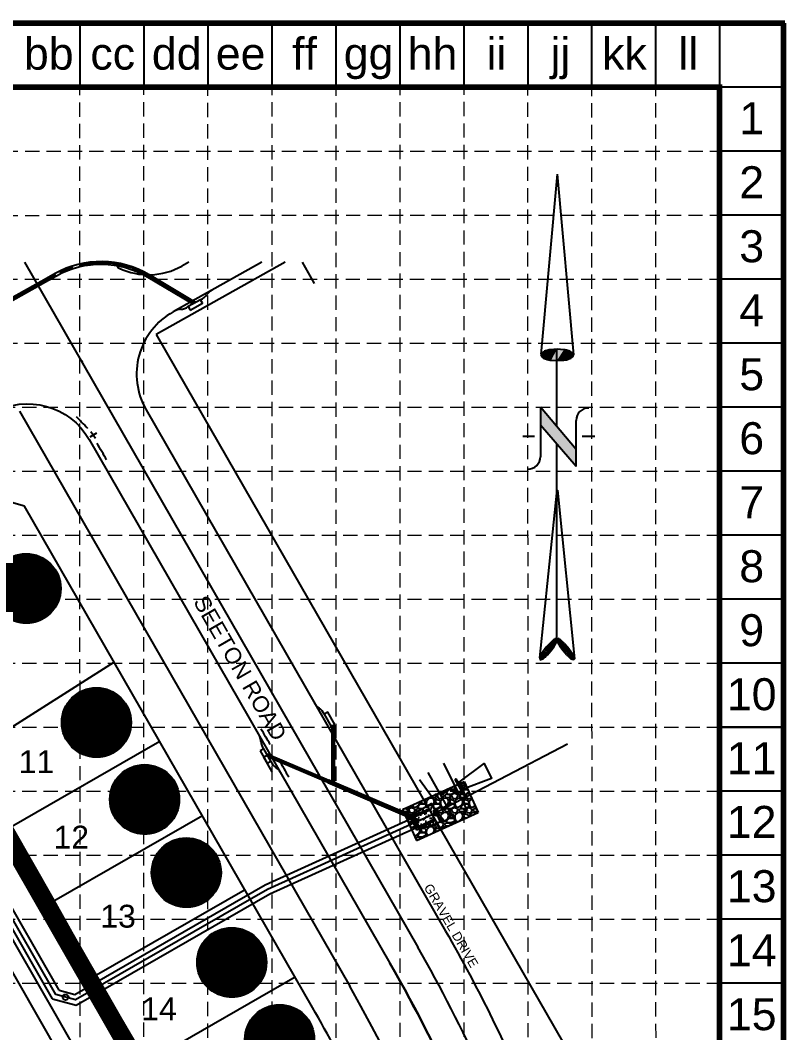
# Model space of a CAD drawing. Extents: x 2138193 to 2139991, y 332071 to 334944.
# Drawn here: x 2139453 to 2139991, y 334235 to 334944 of the extents above; entities that cross this region are included whole.
import ezdxf
from ezdxf.enums import TextEntityAlignment as Align

# ---------------------------------------------------------------- set-up
doc = ezdxf.new("R2010")
doc.units = 0
doc.header["$LTSCALE"] = 100
doc.header["$MEASUREMENT"] = 0
for name, pattern in [('CL', [0.7, 0.5, -0.05, 0.1, -0.05]), ('DASHDOT', [1, 0.5, -0.25, 0, -0.25]), ('DASHED', [0.75, 0.5, -0.25]), ('DASHED2', [0.375, 0.25, -0.125]), ('HIDDEN', [0.375, 0.25, -0.125])]:
    doc.linetypes.add(name, pattern=pattern)
doc.layers.add('0_cjb', color=5, linetype='Continuous', plot=False)
for name, color, linetype in [('BASE', 7, 'Continuous'), ('C-FLOW-ARROW-N', 7, 'Continuous'), ('C-ROAD-BACK-F', 7, 'DASHED2'), ('C-ROAD-BACK-N', 1, 'Continuous'), ('C-ROAD-IDEN-E', 6, 'Continuous'), ('C-ROAD-IDEN-N', 1, 'Continuous'), ('C-STRM-INLET-N', 4, 'Continuous'), ('C-STRM-PVC-INLET-N', 7, 'Continuous'), ('EROSION CONTROL BLANKET', 84, 'Continuous'), ('GRID', 254, 'DASHED'), ('LOGO', 7, 'Continuous'), ('NARROW', 7, 'Continuous'), ('STORM', 5, 'Continuous'), ('V-ADJC-E', 7, 'Continuous'), ('V-PNTS-BRKLN', 1, 'Continuous'), ('V-PROP-E', 7, 'Continuous'), ('V-PROP-N', 3, 'Continuous'), ('V-PROP-RWAY-N', 4, 'Continuous'), ('V-PROP-SUBD-IDEN-N', 7, 'Continuous'), ('V-PROP-SUBD-N', 7, 'Continuous')]:
    doc.layers.add(name, color=color, linetype=linetype)
doc.styles.add('L80', font='simplex', dxfattribs={"height": 8})
doc.styles.add('ryland', font='ARIAL.TTF', dxfattribs={"height": 25})
doc.styles.get("Standard").update_dxf_attribs({"font": 'ARIAL.TTF'})
doc.dimstyles.new('40sc-FlowArrow', dxfattribs={"dimscale": 40, "dimtxt": 0.18, "dimasz": 0.13, "dimexe": 0.0625, "dimexo": 0.03, "dimgap": 0.02, "dimtad": 1, "dimdsep": 46, "dimtxsty": 'L80', "dimcen": 0.02, "dimclrd": 256, "dimclre": 256, "dimclrt": 256, "dimaunit": 1, "dimazin": 2, "dimtfac": 1, "dimtofl": 0, "dimtmove": 0, "dimatfit": 3, "dimfxl": 0, "dimtolj": 1, "dimtzin": 0, "dimlwd": -1, "dimlwe": -1, "dimarcsym": 0})
pattern_1 = [(45, (-102633169.5047, -16012918.0205), (-4.24264068712, 4.24264068712), [])]

# ---------------------------------------------------------------- blocks, each defined once
blk = doc.blocks.new('A$C24752AEE')
at = {"layer": 'C-ROAD-BACK-F', "linetype": 'Continuous'}
h = blk.add_hatch(dxfattribs=at)
h.set_pattern_fill('ANSI31', color=81, scale=48, style=0)
h.set_pattern_definition(pattern_1)
edge = h.paths.add_edge_path()
edge.add_arc((24.32, 24.32), 24.32, 0, 360)
at = {"layer": 'C-ROAD-BACK-F', "ltscale": 10}
h = blk.add_hatch(dxfattribs=at)
h.set_pattern_fill('ANSI31', color=1, scale=48, style=0)
h.set_pattern_definition(pattern_1)
edge = h.paths.add_edge_path()
edge.add_arc((24.32, 24.32), 24.32, 0, 360)
h = blk.add_hatch(dxfattribs=at)
h.set_pattern_fill('ANSI31', color=81, scale=4.8, style=0)
h.set_pattern_definition([(45, (-102633169.50465, -16012918.0205), (-0.424264068712, 0.424264068712), [])])
edge = h.paths.add_edge_path()
edge.add_arc((24.32, 24.32), 24.32, 0, 360)
h = blk.add_hatch(dxfattribs=at)
h.set_pattern_fill('ANSI31', color=81, scale=0.48, style=0)
h.set_pattern_definition([(45, (-102633169.50465, -16012918.02052), (-0.042426406871193, 0.042426406871193), [])])
edge = h.paths.add_edge_path()
edge.add_arc((24.32, 24.32), 24.32, 0, 360)
at = {"color": 5}
blk.add_circle((24.32, 24.32), 24.32, dxfattribs=at)
at = {"layer": 'BASE', "color": 5, "style": 'ryland', "width": 1}
blk.add_text('R', height=30.74, dxfattribs=at).set_placement((24.33, 9.69), align=Align.CENTER)
blk = doc.blocks.new('North Arrow')
at = {"layer": 'NARROW'}
for p, q in [((32.43, 3.06), (32.43, 4.63)), ((0, 0), (22.36, 2)), ((28.77, -2.09), (34.02, 2.32)), ((36.18, 2.33), (30.46, 2.33)), ((36.16, 2.32), (31.04, -2.09)), ((39.1, 0.01), (59.96, 2.11)), ((0, 0), (22.33, -2.02)), ((31.2, -0.05), (21.66, -0.05)), ((21.66, -0.05), (21.66, -0.05)), ((57.45, -0.05), (33.41, -0.05)), ((59.83, -2.14), (39.04, -0.01)), ((57.69, -0.03), (57.77, -0.01)), ((57.77, -0.05), (57.69, -0.03)), ((28.77, -2.09), (34.95, -2.09)), ((32.43, -4.26), (32.43, -2.8))]:
    blk.add_line(p, q, dxfattribs=at)
blk.add_lwpolyline([(22.36, -2.03), (22.59, -1.93, 0.091577), (22.87, -1.44, 0.048306), (23.03, -0.75), (23.07, -0.01), (23.01, 0.82, 0.048306), (22.87, 1.42, 0.091577), (22.59, 1.91), (22.36, 2.01), (22.14, 1.91, 0.091577), (21.86, 1.42, 0.048306), (21.72, 0.82), (21.66, -0.01), (21.72, -0.83, 0.048306), (21.86, -1.44, 0.091577), (22.14, -1.93)], format="xyb", close=True, dxfattribs=at)
for points in [[(57.46, -0.03), (57.44, 0.08, -0.066818), (57.67, 0.47, -0.03073), (58.01, 0.84), (58.52, 1.29), (59.07, 1.7, -0.03073), (59.5, 1.95, -0.066818), (59.93, 2.1), (60.04, 2.06)], [(60.04, 2.06), (60.05, 1.95, -0.066818), (59.82, 1.56, -0.03073), (59.43, 1.14), (58.97, 0.74), (58.42, 0.33, -0.03073), (57.99, 0.08, -0.036692), (57.76, -0.02)], [(57.46, -0.04), (57.44, -0.15, 0.066818), (57.67, -0.54, 0.03073), (58.01, -0.9), (58.52, -1.36), (59.07, -1.77, 0.03073), (59.5, -2.02, 0.066818), (59.93, -2.17), (60.04, -2.13)], [(60.04, -2.13), (60.05, -2.01, 0.066818), (59.82, -1.63, 0.03073), (59.43, -1.2), (58.97, -0.8), (58.42, -0.4, 0.03073), (57.99, -0.15, 0.036692), (57.76, -0.05)]]:
    blk.add_lwpolyline(points, format="xyb", dxfattribs=at)
for centre, start, end in [((30.46, 3.86), 178.8769, 270), ((34.95, -3.62), 358.8769, 90)]:
    blk.add_arc(centre, 1.53, start, end, dxfattribs=at)
for points in [[(23.07, -0.05), (21.72, 0.82), (23.02, 0.75), (21.85, 1.42)], [(23.02, 0.75), (21.85, 1.42), (22.87, 1.44), (22.14, 1.91)], [(22.87, 1.44), (22.14, 1.91), (22.59, 1.91), (22.36, 2)], [(31.05, -2.09), (36.15, 2.36), (28.75, -2.06), (34.01, 2.36)], [(58.26, 1.07), (58.73, 0.57), (58.52, 1.3), (59.05, 0.81)], [(58.52, 1.3), (59.05, 0.81), (58.7, 1.42), (59.26, 0.99)], [(59.26, 1), (58.69, 1.42), (59.45, 1.15), (59, 1.65)], [(59.45, 1.15), (59, 1.65), (59.62, 1.34), (59.28, 1.82)], [(59.62, 1.34), (59.28, 1.82), (59.81, 1.55), (59.49, 1.95)], [(59.81, 1.55), (59.49, 1.95), (59.93, 1.73), (59.69, 2.04)], [(59.93, 1.73), (59.69, 2.04), (60.05, 1.94), (59.93, 2.1)], [(60.05, 1.94), (59.93, 2.1), (60.04, 2.06)], [(23.03, -0.76), (21.67, -0.05), (23.07, -0.05), (21.72, 0.82)], [(57.44, 0.08), (57.7, -0.01), (57.5, 0.21), (57.77, -0.01)], [(57.45, -0.04), (57.69, -0.02), (57.44, 0.08), (57.7, -0.01)], [(57.5, 0.21), (57.77, -0.01), (57.6, 0.39), (57.94, 0.06)], [(57.6, 0.39), (57.94, 0.06), (57.68, 0.5), (58.07, 0.13)], [(57.68, 0.5), (58.07, 0.13), (57.84, 0.66), (58.29, 0.26)], [(57.84, 0.66), (58.29, 0.26), (58.03, 0.86), (58.52, 0.41)], [(58.03, 0.86), (58.52, 0.41), (58.26, 1.07), (58.73, 0.57)], [(22.87, -1.44), (21.72, -0.87), (23.03, -0.76), (21.67, -0.05)], [(22.58, -1.93), (21.86, -1.45), (22.87, -1.44), (21.72, -0.87)], [(57.44, -0.14), (57.69, -0.02), (57.45, -0.04), (57.69, -0.02)], [(57.46, -0.19), (57.7, -0.03), (57.44, -0.14), (57.69, -0.02)], [(57.53, -0.33), (57.76, -0.05), (57.46, -0.19), (57.7, -0.03)], [(57.63, -0.48), (57.9, -0.1), (57.53, -0.33), (57.76, -0.05)], [(57.78, -0.66), (58.09, -0.2), (57.63, -0.48), (57.9, -0.1)], [(57.97, -0.87), (58.34, -0.35), (57.78, -0.66), (58.09, -0.2)], [(58.24, -1.11), (58.61, -0.54), (57.97, -0.87), (58.34, -0.35)], [(58.61, -1.43), (58.93, -0.77), (58.24, -1.11), (58.61, -0.54)], [(58.91, -1.64), (59.2, -1), (58.61, -1.43), (58.93, -0.77)], [(59.12, -1.79), (59.57, -1.36), (58.92, -1.65), (59.2, -1.01)], [(59.54, -1.32), (59.41, -1.18), (59.21, -1.01)], [(22.36, -2.01), (22.14, -1.93), (22.58, -1.93), (21.86, -1.45)], [(59.35, -1.93), (59.81, -1.62), (59.12, -1.79), (59.57, -1.36)], [(59.58, -2.05), (59.93, -1.79), (59.35, -1.93), (59.81, -1.62)], [(59.78, -2.13), (60.05, -2.01), (59.58, -2.05), (59.93, -1.79)], [(59.92, -2.17), (60.04, -2.13), (59.78, -2.13), (60.05, -2.01)]]:
    blk.add_solid(points, dxfattribs=at)

msp = doc.modelspace()

# ---------------------------------------------------------------- hatches: boundary and pattern name
at = {"layer": 'STORM'}
h = msp.add_hatch(dxfattribs=at)
h.set_pattern_fill('GRAVEL', color=1, scale=10, style=0)
h.set_pattern_definition([(228.0128, (2139775.0257, 334380.7705), (-79.999982, -90.000013), [1.34536, -133.1909]), (184.9697, (2139774.1257, 334379.7705), (120.0000105, 9.999913), [2.30868, -228.55925]), (132.5104, (2139771.8257, 334379.5705), (99.999907, -110.000087), [1.6279, -161.1603]), (267.2737, (2139767.9257, 334377.0705), (9.99996, 200.000003), [2.10238, -208.13558]), (292.8337, (2139767.8257, 334374.9705), (-50.000099, 119.999964), [2.06155, -204.09373]), (357.2737, (2139768.6257, 334373.0705), (-200.000003, 9.99996), [2.10238, -208.13558]), (37.6942, (2139770.7257, 334372.9705), (-130.0000735, -99.999904), [2.7803, -275.2485]), (72.2553, (2139772.9257, 334374.6705), (70.0001076, 219.9999623), [2.62488, -259.8632]), (121.4296, (2139773.7257, 334377.1705), (-80.0000823, 129.9999504), [2.1095, -208.84073]), (175.2364, (2139772.6257, 334378.9705), (110.00001, -9.999915), [2.4083, -118.00763]), (222.3974, (2139770.2257, 334379.1705), (-120.0000735, -109.9999208), [3.11448, -308.33375]), (138.8141, (2139777.8257, 334376.9705), (-70.00003, 59.999973), [1.063, -105.23844]), (171.4692, (2139777.0257, 334377.6705), (129.999983, -20.000079), [2.02237, -200.2151]), (225, (2139775.026, 334377.9705), (-1e-15, -10), [1.4142, -12.7279]), (203.1986, (2139774.3257, 334379.1705), (49.999997, 20.000013), [0.7616, -75.39615]), (291.8014, (2139773.6257, 334378.8705), (-10, 30), [1.077, -52.7746]), (30.9638, (2139774.0257, 334377.8705), (29.99998, 20.000025), [1.7493, -56.5602]), (161.565, (2139775.5257, 334378.7705), (20, -9.99998), [1.2649, -30.3579]), (16.3895, (2139767.8257, 334378.8705), (100.000022, 29.999927), [1.772, -175.42845]), (70.3462, (2139769.5257, 334379.3705), (-39.9999525, -110.000021), [1.4866, -147.1741]), (293.1986, (2139775.5257, 334380.7705), (-20.000013, 49.999997), [1.52315, -74.6346]), (343.6105, (2139776.1257, 334379.3705), (-100.000022, 29.999927), [1.772, -175.42845]), (339.444, (2139767.8257, 334372.6705), (-50.000018, 19.99996), [1.7088, -83.73124]), (294.7751, (2139769.4257, 334372.0705), (-49.999922, 110.000034), [1.4318, -141.74643]), (66.8014, (2139775.6257, 334370.7705), (20.000013, 49.999997), [1.52315, -74.6346]), (17.354, (2139776.2257, 334372.1705), (-130.00002, -39.999945), [1.6763, -165.95424]), (69.444, (2139770.7257, 334370.7705), (-19.99996, -50.000018), [0.8544, -84.58564]), (101.31, (2139775.0257, 334370.7705), (-9.999976, 40.00001), [0.5099, -50.4803]), (165.964, (2139774.9257, 334371.2705), (30.000005, -9.99998), [2.06155, -39.1695]), (186.009, (2139772.9257, 334371.7705), (99.9999975, 9.999993), [1.9105, -189.13923]), (303.69, (2139774.0257, 334376.9705), (-10.00001, 20), [1.4422, -34.6133]), (353.1572, (2139774.8257, 334375.7705), (169.9999937, -20.00008), [2.51794, -249.27563]), (60.9454, (2139777.3257, 334375.4705), (-40, -70.000004), [1.02956, -101.92674]), (90, (2139777.826, 334376.37), (-10, 10), [0.6, -9.4]), (120.2564, (2139772.7257, 334372.0705), (39.999949, -70.0000246), [1.38924, -137.5352]), (48.0128, (2139772.0257, 334373.2705), (79.999982, 90.000013), [2.6907, -131.8455]), (0, (2139773.826, 334375.27), (10, 10), [2.6, -7.4]), (325.3048, (2139776.4257, 334375.2705), (-99.9999426, 70.000086), [1.58114, -156.53274]), (254.0546, (2139777.7257, 334374.3705), (-10, -40), [1.456, -71.3451]), (207.646, (2139777.3257, 334372.9705), (-189.999958, -100.0000771), [2.37065, -234.69474]), (175.4261, (2139775.2257, 334371.8705), (-130.0000056, 9.999948), [2.508, -248.29074])])
h.paths.add_polyline_path([(2139764.42, 334411.04), (2139721.16, 334391.43), (2139739.16, 334394.11), (2139741.82, 334395.49)])
h.paths.add_polyline_path([(2139739.16, 334394.11), (2139721.16, 334391.43), (2139726.6, 334386.68)])
h.paths.add_polyline_path([(2139726.6, 334386.68), (2139721.16, 334391.43), (2139731.07, 334369.57), (2139731.09, 334376.79)])
h.paths.add_polyline_path([(2139744.94, 334381.35), (2139731.09, 334376.79), (2139731.07, 334369.57)], flags=17)
h.paths.add_polyline_path([(2139774.33, 334389.18), (2139747.61, 334382.72), (2139744.94, 334381.35), (2139731.07, 334369.57)])
h.paths.add_polyline_path([(2139764.42, 334411.04), (2139741.82, 334395.49), (2139747.61, 334382.72), (2139774.33, 334389.18)])
h = msp.add_hatch(dxfattribs=at)
h.set_pattern_fill('AR-CONC', color=256, style=0)
h.set_pattern_definition([(50, (2139767.8257, 334370.7705), (7.1726, -0.6275), [0.75, -8.25]), (355, (2139767.826, 334370.7705), (-1.3875, 7.5219), [0.6, -6.6]), (100.451, (2139768.4234, 334370.718), (5.7851, 6.8944), [0.6374, -7.0114]), (46.184, (2139767.826, 334372.7705), (10.6724, -1.6552), [1.125, -12.375]), (96.636, (2139768.715, 334372.633), (9.3466, 9.7412), [0.9561, -10.5171]), (351.184, (2139767.826, 334372.77), (9.3466, 9.7412), [0.9, -9.9]), (21, (2139768.8257, 334372.2705), (5.9691, -4.0262), [0.75, -8.25]), (326, (2139768.826, 334372.2705), (2.4332, 7.2515), [0.6, -6.6]), (71.451, (2139769.323, 334371.935), (8.4022, 3.2253), [0.6374, -7.0114]), (37.5, (2139767.8257, 334370.7705), (0.1216, 3.32894), [0, -6.52, 0, -6.7, 0, -6.625]), (7.5, (2139767.8257, 334370.7705), (2.6307, 3.94412), [0, -3.82, 0, -6.37, 0, -2.525]), (327.5, (2139765.5957, 334370.7705), (5.33822, -0.22555), [0, -2.5, 0, -7.8, 0, -10.35]), (317.5, (2139764.5957, 334370.7705), (5.83186, 1.00105), [0, -3.25, 0, -5.18, 0, -7.35])])
h.paths.add_polyline_path([(2139741.82, 334395.49), (2139739.16, 334394.11), (2139726.6, 334386.68), (2139731.09, 334376.79), (2139744.94, 334381.35), (2139747.61, 334382.72)])

# ---------------------------------------------------------------- linework, layer by layer
at = {"layer": '0_cjb'}
msp.add_line((2139497.18, 334705.47), (2139496.32, 334704.97), dxfattribs=at)
msp.add_lwpolyline([(2139629.87, 334417.79), (2139623.97, 334428.05), (2139626.44, 334429.44)], dxfattribs=at)
at = {"layer": 'BASE'}
for p, q in [((2139988.37, 334942.37), (2138194.82, 334942.37)), ((2139495.14, 334942.49), (2139495.14, 334897.65)), ((2139495.14, 334942.47), (2139495.14, 334897.64)), ((2139495.14, 334942.37), (2139495.14, 334897.53)), ((2139539.98, 334942.49), (2139539.98, 334897.65)), ((2139539.98, 334942.47), (2139539.98, 334897.64)), ((2139539.98, 334942.37), (2139539.98, 334897.53)), ((2139584.82, 334942.49), (2139584.82, 334897.65)), ((2139584.82, 334942.47), (2139584.82, 334897.64)), ((2139584.82, 334942.37), (2139584.82, 334897.53)), ((2139629.66, 334942.49), (2139629.66, 334897.65)), ((2139629.66, 334942.47), (2139629.66, 334897.64)), ((2139629.66, 334942.37), (2139629.66, 334897.53)), ((2139674.5, 334942.49), (2139674.5, 334897.65)), ((2139674.5, 334942.47), (2139674.5, 334897.64)), ((2139674.5, 334942.37), (2139674.5, 334897.53)), ((2139719.34, 334942.49), (2139719.34, 334897.65)), ((2139719.34, 334942.47), (2139719.34, 334897.64)), ((2139719.34, 334942.37), (2139719.34, 334897.53)), ((2139764.18, 334942.49), (2139764.18, 334897.65)), ((2139764.18, 334942.47), (2139764.18, 334897.64)), ((2139764.18, 334942.37), (2139764.18, 334897.53)), ((2139809.02, 334942.49), (2139809.02, 334897.65)), ((2139809.02, 334942.47), (2139809.02, 334897.64)), ((2139809.02, 334942.37), (2139809.02, 334897.53)), ((2139853.85, 334942.49), (2139853.85, 334897.65)), ((2139853.85, 334942.47), (2139853.85, 334897.64)), ((2139853.85, 334942.37), (2139853.85, 334897.53)), ((2139898.69, 334942.47), (2139898.69, 334897.64)), ((2139898.69, 334942.37), (2139898.69, 334897.53)), ((2139943.53, 334942.47), (2139943.53, 334897.64)), ((2139943.53, 334942.37), (2139943.53, 334897.53)), ((2139988.37, 332072.69), (2139988.37, 334942.37)), ((2139943.53, 334897.53), (2138239.66, 334897.53)), ((2139943.53, 332117.53), (2139943.53, 334897.53)), ((2139988.37, 334897.53), (2139943.53, 334897.53)), ((2139988.37, 334852.69), (2139943.53, 334852.69)), ((2139988.37, 334807.85), (2139943.53, 334807.85)), ((2139988.37, 334763.02), (2139943.53, 334763.02)), ((2139988.37, 334718.18), (2139943.53, 334718.18)), ((2139988.37, 334673.34), (2139943.53, 334673.34)), ((2139988.37, 334628.5), (2139943.53, 334628.5)), ((2139988.37, 334583.66), (2139943.53, 334583.66)), ((2139988.37, 334538.82), (2139943.53, 334538.82)), ((2139988.37, 334493.98), (2139943.53, 334493.98)), ((2139988.37, 334449.14), (2139943.53, 334449.14)), ((2139988.37, 334404.31), (2139943.53, 334404.31)), ((2139988.37, 334359.47), (2139943.53, 334359.47)), ((2139988.37, 334314.63), (2139943.53, 334314.63)), ((2139988.37, 334269.79), (2139943.53, 334269.79))]:
    msp.add_line(p, q, dxfattribs=at)
at = {"layer": 'BASE', "color": 9}
msp.add_line((2138239.66, 334897.53), (2139943.53, 334897.53), dxfattribs=at)
at = {"layer": 'BASE', "color": 7, "ltscale": 10, "const_width": 1}
for points in [[(2139495.24, 334898.2), (2139495.24, 334941.58)], [(2139495.24, 334898.18), (2139495.24, 334941.56)], [(2139540, 334898.2), (2139540, 334941.58)], [(2139540, 334898.18), (2139540, 334941.56)], [(2139584.9, 334898.2), (2139584.9, 334941.58)], [(2139584.9, 334898.18), (2139584.9, 334941.56)], [(2139629.69, 334898.2), (2139629.69, 334941.58)], [(2139629.69, 334898.18), (2139629.69, 334941.56)], [(2139674.59, 334898.2), (2139674.59, 334941.58)], [(2139674.59, 334898.18), (2139674.59, 334941.56)], [(2139719.33, 334898.2), (2139719.33, 334941.58)], [(2139719.33, 334898.18), (2139719.33, 334941.56)], [(2139764.14, 334898.2), (2139764.14, 334941.58)], [(2139764.14, 334898.18), (2139764.14, 334941.56)], [(2139809, 334898.2), (2139809, 334941.58)], [(2139809, 334898.18), (2139809, 334941.56)], [(2139853.88, 334898.2), (2139853.88, 334941.58)], [(2139853.88, 334898.18), (2139853.88, 334941.56)], [(2139898.74, 334898.2), (2139898.74, 334941.58)], [(2139898.74, 334898.18), (2139898.74, 334941.56)], [(2139943.66, 334898.2), (2139943.66, 334941.58)], [(2139943.66, 334898.18), (2139943.66, 334941.56)], [(2139987.9, 334897.45), (2139944.52, 334897.45)], [(2139987.9, 334852.61), (2139944.52, 334852.61)], [(2139987.9, 334808.17), (2139944.52, 334808.17)], [(2139987.9, 334762.89), (2139944.52, 334762.89)], [(2139987.9, 334718.11), (2139944.52, 334718.11)], [(2139987.9, 334673.31), (2139944.52, 334673.31)], [(2139987.9, 334628.53), (2139944.52, 334628.53)], [(2139987.9, 334583.56), (2139944.52, 334583.56)], [(2139987.9, 334538.63), (2139944.52, 334538.63)], [(2139987.9, 334494.08), (2139944.52, 334494.08)], [(2139987.9, 334448.74), (2139944.52, 334448.74)], [(2139987.9, 334404.64), (2139944.52, 334404.64)], [(2139987.9, 334359.48), (2139944.52, 334359.48)], [(2139987.9, 334314.51), (2139944.52, 334314.51)], [(2139987.9, 334269.64), (2139944.52, 334269.64)]]:
    msp.add_lwpolyline(points, dxfattribs=at)
at = {"layer": 'C-FLOW-ARROW-N'}
for p, q in [((2139501.25, 334658.2), (2139501.25, 334658.2)), ((2139506.72, 334655.11), (2139502.04, 334652.15)), ((2139505.95, 334651.35), (2139502.82, 334655.92))]:
    msp.add_line(p, q, dxfattribs=at)
at = {"layer": 'C-ROAD-BACK-F', "linetype": 'Continuous'}
for p, q in [((2139622.65, 334774.85), (2139560.44, 334740.04)), ((2139571.45, 334774.85), (2139566.66, 334772.17))]:
    msp.add_line(p, q, dxfattribs=at)
msp.add_lwpolyline([(2139541.5, 334671.49), (2139751.47, 334306.11, -0.032697), (2139813.19, 334180.32, 0.351624), (2139857.04, 334156.15)], format="xyb", dxfattribs=at)
for centre, radius, start, end in [((2139523.87, 334773.43), 3, 173.93397, 244.52276), ((2139568.62, 334768.68), 48, 172.61461, 173.93397), ((2139543.23, 334814.06), 48, 244.52276, 299.22837), ((2139584.86, 334696.41), 50, 119.22837, 209.88339)]:
    msp.add_arc(centre, radius, start, end, dxfattribs=at)
at = {"layer": 'C-ROAD-BACK-N', "color": 7}
for p, q in [((2139456.16, 334774.85), (2139731.96, 334294.9)), ((2139500.18, 334209.52), (2139394.38, 334393.64)), ((2139544.24, 334187.03), (2139426.43, 334392.05))]:
    msp.add_line(p, q, dxfattribs=at)
msp.add_lwpolyline([(2139208.04, 334542.86), (2139433.89, 334669.23, -0.410869), (2139501.66, 334650.51), (2139712.45, 334283.69, -0.027551), (2139763.34, 334182.63, -0.027551)], format="xyb", dxfattribs=at)
for radius, start in [(1050, 19.14787), (1027.5, 23.57072)]:
    msp.add_arc((2138821.56, 333771.75), radius, start, 29.88339, dxfattribs=at)
at = {"layer": 'C-STRM-INLET-N', "color": 5}
msp.add_lwpolyline([(2139621.48, 334432.39), (2139626.47, 334423.72), (2139628.92, 334425.13), (2139623.94, 334433.8)], close=True, dxfattribs=at)
for centre, start, end in [((2139611.44, 334438.15), 4.81978, 29.88339), ((2139632.6, 334439.93), 184.81978, 215.29852), ((2139638.59, 334429.53), 204.46826, 234.947), ((2139626.39, 334412.14), 29.88339, 54.947)]:
    msp.add_arc(centre, 10.62, start, end, dxfattribs=at)
at = {"layer": 'C-STRM-PVC-INLET-N', "ltscale": 10, "const_width": 4}
msp.add_lwpolyline([(2139988.33, 334942.35), (2139988.37, 332072.69), (2138194.82, 332072.69), (2138194.82, 334942.37), (2139989.32, 334942.33)], dxfattribs=at)
msp.add_lwpolyline([(2138239.62, 334897.62), (2139943.53, 334897.53), (2139943.53, 332117.52), (2138239.66, 332117.53)], close=True, dxfattribs=at)
at = {"layer": 'defpoints', "linetype": 'DASHDOT'}
msp.add_line((2139659.53, 334760.01), (2139651.23, 334774.85), dxfattribs=at)
at = {"layer": 'EROSION CONTROL BLANKET', "ltscale": 10, "const_width": 12}
msp.add_lwpolyline([(2139718.41, 334127.54), (2139619.1, 334092.17, -0.322527), (2139594.88, 334099.18), (2139567.13, 334160.72), (2139537.66, 334211.31), (2139501.67, 334272.55), (2139472.28, 334325.14), (2139443.02, 334376.44), (2139431.98, 334394.37), (2139430.03, 334399.98), (2139429.47, 334407.15, 0.737898), (2139339.5, 334432.25, -0.098332), (2139330.39, 334423.7), (2139295.87, 334404.98), (2139240.67, 334375.49), (2139181.31, 334346.69), (2139095.45, 334313.14), (2139058.5, 334300.47), (2138994.61, 334282.28), (2138930.73, 334266.57), (2138857.67, 334253.24, -0.438279), (2138837.97, 334268.09), (2138828.26, 334376.62)], format="xyb", dxfattribs=at)
at = {"layer": 'GRID', "color": 252, "linetype": 'HIDDEN', "lineweight": 0, "ltscale": 0.4}
for p, q in [((2139495.36, 332296.81), (2139495.14, 334897.53)), ((2139540.15, 332297.03), (2139539.98, 334897.53)), ((2139584.95, 332296.49), (2139584.82, 334897.53)), ((2139630.2, 332296.9), (2139629.86, 334898.54)), ((2139674.8, 332296.44), (2139674.7, 334898.54)), ((2139719.68, 332296.99), (2139719.54, 334898.54)), ((2139764.6, 332297.14), (2139764.38, 334898.54)), ((2139809.35, 332296.75), (2139809.21, 334898.54)), ((2139854.29, 332296.16), (2139854.05, 334898.54)), ((2139899.15, 332296.28), (2139898.89, 334898.54)), ((2138241.7, 334852.39), (2139942.8, 334852.61)), ((2138241.66, 334807.43), (2139942.8, 334807.78)), ((2138241.41, 334762.73), (2139943.53, 334763.02)), ((2138241.35, 334717.93), (2139943.53, 334718.18)), ((2138239.66, 334673.34), (2139943.53, 334673.34)), ((2138239.66, 334628.5), (2139943.53, 334628.5)), ((2138239.66, 334583.66), (2139943.53, 334583.66)), ((2138239.66, 334538.82), (2139943.53, 334538.82)), ((2138239.66, 334493.98), (2139943.53, 334493.98)), ((2138239.66, 334449.14), (2139943.53, 334449.14)), ((2138239.66, 334404.31), (2139943.53, 334404.31)), ((2138239.66, 334359.47), (2139943.53, 334359.47)), ((2138239.66, 334314.63), (2139943.53, 334314.63)), ((2138239.66, 334269.79), (2139943.53, 334269.79))]:
    msp.add_line(p, q, dxfattribs=at)
at = {"layer": 'STORM', "linetype": 'CL'}
for p, q in [((2139470.51, 334761.91), (2139478.17, 334766.2)), ((2139543.16, 334765.32), (2139575.36, 334746.15))]:
    msp.add_line(p, q, dxfattribs=at)
at = {"layer": 'STORM', "color": 5}
for p, q in [((2139260.2, 334644.24), (2139470.51, 334761.91)), ((2139470.04, 334762.79), (2139471.01, 334761.05)), ((2139671.68, 334450.2), (2139671.6, 334411.3)), ((2139672.55, 334450.2), (2139672.47, 334409.84)), ((2139673.43, 334450.2), (2139673.35, 334410.56)), ((2139625.7, 334430.72), (2139669.6, 334412.02)), ((2139626.43, 334429.46), (2139733.5, 334383.84)), ((2139627.15, 334428.2), (2139668.91, 334410.41)), ((2139669.65, 334412.13), (2139668.87, 334410.29)), ((2139668.87, 334410.29), (2139727.89, 334385.14)), ((2139669.65, 334412.13), (2139671.6, 334411.3)), ((2139673.35, 334410.56), (2139730.36, 334386.26)), ((2139480.59, 334264.69), (2139399.92, 334405.08)), ((2139475.96, 334258.69), (2139394.42, 334400.6)), ((2139740.61, 334390.91), (2139726.04, 334384.3)), ((2139728.93, 334377.93), (2139743.5, 334384.53))]:
    msp.add_line(p, q, dxfattribs=at)
at = {"layer": 'STORM'}
for p, q in [((2139671.68, 334450.2), (2139673.43, 334450.2)), ((2139740.2, 334391.82), (2139728.36, 334386.45)), ((2139740.2, 334391.82), (2139743.91, 334383.62)), ((2139741.82, 334395.49), (2139747.61, 334382.72)), ((2139726.6, 334386.68), (2139731.09, 334376.79)), ((2139728.36, 334386.45), (2139732.07, 334378.26)), ((2139729.27, 334386.87), (2139732.98, 334378.67)), ((2139732.07, 334378.26), (2139743.91, 334383.62))]:
    msp.add_line(p, q, dxfattribs=at)
at = {"layer": 'STORM', "color": 1}
for p, q in [((2139721.16, 334391.43), (2139764.42, 334411.04)), ((2139764.42, 334411.04), (2139774.33, 334389.18)), ((2139721.16, 334391.43), (2139731.07, 334369.57)), ((2139731.07, 334369.57), (2139774.33, 334389.18))]:
    msp.add_line(p, q, dxfattribs=at)
at = {"layer": 'STORM', "color": 5}
for points in [[(2139837.02, 334437.23), (2139742.05, 334387.72), (2139626.58, 334335.38), (2139491.93, 334258), (2139478.28, 334261.69), (2139397.17, 334402.84), (2139345.13, 334449.08), (2139290.54, 334546.64), (2139172.76, 334687.9), (2139124.11, 334774.85)], [(2139480.59, 334264.69), (2139491.44, 334261.76), (2139624.98, 334338.5), (2139726.04, 334384.3)], [(2139475.96, 334258.69), (2139492.42, 334254.25), (2139628.18, 334332.26), (2139728.93, 334377.93)]]:
    msp.add_lwpolyline(points, dxfattribs=at)
at = {"layer": 'STORM', "linetype": 'Continuous', "flags": 128}
for points in [[(2139470.04, 334762.79), (2139477.68, 334767.07, -0.267949), (2139543.67, 334766.18), (2139576.36, 334746.71)], [(2139471.01, 334761.05), (2139478.65, 334765.32, -0.267949), (2139542.65, 334764.46), (2139574.35, 334745.59)]]:
    msp.add_lwpolyline(points, format="xyb", dxfattribs=at)
at = {"layer": 'STORM', "color": 5, "flags": 128}
for points in [[(2139355.03, 334696.15), (2139471.01, 334761.05)], [(2139370.05, 334706.85), (2139470.04, 334762.79)]]:
    msp.add_lwpolyline(points, dxfattribs=at)
at = {"layer": 'STORM'}
for points in [[(2139572.38, 334741.24), (2139581.1, 334746.12), (2139579.72, 334748.59), (2139570.99, 334743.71)], [(2139673.78, 334450.91), (2139668.8, 334459.58), (2139666.34, 334458.17), (2139671.33, 334449.5)]]:
    msp.add_lwpolyline(points, close=True, dxfattribs=at)
for points in [[(2139739.16, 334394.11), (2139726.6, 334386.68)], [(2139741.82, 334395.49), (2139739.16, 334394.11)], [(2139747.61, 334382.72), (2139744.94, 334381.35), (2139744.94, 334381.35)], [(2139744.94, 334381.35), (2139731.09, 334376.79)]]:
    msp.add_lwpolyline(points, dxfattribs=at)
msp.add_circle((2139485.1, 334259.85), 2, dxfattribs=at)
at = {"layer": 'STORM', "linetype": 'CL'}
msp.add_arc((2139509.9, 334709.47), 65, 59.22837, 119.22837, dxfattribs=at)
at = {"layer": 'STORM'}
for centre, start, end in [((2139575.43, 334758.31), 293.81323, 324.29197), ((2139592.68, 334745.91), 119.22837, 144.29197), ((2139564.96, 334752.44), 274.16476, 304.6435), ((2139566.5, 334731.26), 94.16476, 119.22837), ((2139668.88, 334471.15), 209.88339, 234.947), ((2139656.68, 334453.77), 24.46826, 54.947), ((2139662.66, 334443.36), 4.81978, 35.29852), ((2139683.82, 334445.14), 184.81978, 209.88339)]:
    msp.add_arc(centre, 10.62, start, end, dxfattribs=at)
at = {"layer": 'V-ADJC-E'}
msp.add_line((2139639.03, 334774.85), (2139548.66, 334724.28), dxfattribs=at)
at = {"layer": 'V-PNTS-BRKLN', "color": 7}
for points in [[(2139756.88, 334385.88, 546.34), (2139739.35, 334417.31, 546.6)], [(2139749.9, 334423.88, 546.58), (2139766.5, 334390.37, 546.39)], [(2139760.9, 334410.54, 542.77), (2139778.56, 334423.58, 542.74), (2139783.6, 334412.99, 542.78), (2139763.7, 334405.57, 542.85), (2139760.9, 334410.54, 542.77)], [(2139733.26, 334412.41, 544.42), (2139741.9, 334400.45, 543.23), (2139744.11, 334396.22, 543.2)], [(2139758.06, 334412.48, 546.08), (2139758.59, 334412.75, 546.33), (2139764.43, 334403, 546.36), (2139763.77, 334402.51, 546.25), (2139758.06, 334412.48, 546.08)], [(2139751.14, 334382.4, 544.55), (2139741.04, 334394.67, 543.18), (2139744.11, 334396.22, 543.2)], [(2139737.88, 334393.13, 543.03), (2139741.04, 334394.67, 543.18)]]:
    msp.add_polyline3d(points, dxfattribs=at)
at = {"layer": 'V-PROP-E'}
for p, q in [((2139548.66, 334724.28), (2139569.48, 334688.04)), ((2139569.48, 334688.04), (2139877.88, 334151.36))]:
    msp.add_line(p, q, dxfattribs=at)
at = {"layer": 'V-PROP-N', "color": 0}
msp.add_line((2139452.65, 334670.56), (2139684.27, 334267.5), dxfattribs=at)
msp.add_arc((2138821.56, 333771.75), 995, 0.45854, 29.88339, dxfattribs=at)
at = {"layer": 'V-PROP-RWAY-N', "color": 7}
for p, q in [((2139456.37, 334603.89), (2139415.24, 334615.25)), ((2139658.26, 334252.55), (2139456.37, 334603.89)), ((2139554.21, 334192.76), (2139434.41, 334401.26)), ((2139491.95, 334200.76), (2139382.74, 334390.81))]:
    msp.add_line(p, q, dxfattribs=at)
msp.add_arc((2138821.56, 333771.75), 965, 21.96212, 29.88339, dxfattribs=at)
at = {"layer": 'V-PROP-SUBD-N'}
for p, q in [((2139519.15, 334494.63), (2139426.1, 334435.69)), ((2139551.09, 334439.05), (2139447.04, 334379.26)), ((2139580.98, 334387.03), (2139476.94, 334327.24)), ((2139610.88, 334335.01), (2139506.83, 334275.22)), ((2139646, 334273.88), (2139541.96, 334214.09))]:
    msp.add_line(p, q, dxfattribs=at)

# ---------------------------------------------------------------- block references
at = {"layer": 'BASE', "xscale": 5.666666667719255, "yscale": 5.666666658216855, "zscale": 5.666666666666667, "rotation": 270}
msp.add_blockref('North Arrow', (2139829.76, 334836.62), dxfattribs=at)
at = {"layer": 'LOGO', "color": 1, "ltscale": 10}
for p in [(2139433.05, 334521.92), (2139482.39, 334428.02), (2139516.16, 334374.15), (2139545.39, 334322.87), (2139577.21, 334259.91), (2139610.8, 334205.98)]:
    msp.add_blockref('A$C24752AEE', p, dxfattribs=at)

# ---------------------------------------------------------------- texts
at = {"layer": 'BASE', "width": 1}
for s, height, p in [('bb', 22.419, (2139473.27, 334920.99)), ('dd', 22.419, (2139562.95, 334920.99)), ('ff', 22.419, (2139652.62, 334920.99)), ('hh', 22.419, (2139742.3, 334920.99)), ('ii', 22.419, (2139787.14, 334920.99)), ('jj', 22.419, (2139831.98, 334920.99)), ('kk', 22.419, (2139876.82, 334920.99)), ('ll', 22.419, (2139921.66, 334920.99)), ('cc', 22.419, (2139518.11, 334920.99)), ('ee', 22.419, (2139607.78, 334920.99)), ('gg', 22.419, (2139697.46, 334920.99)), ('1', 22.42, (2139966.04, 334875.7)), ('2', 22.42, (2139966.04, 334830.86)), ('3', 22.42, (2139966.04, 334786.02)), ('4', 22.42, (2139966.04, 334741.19)), ('5', 22.42, (2139966.04, 334696.35)), ('6', 22.42, (2139966.04, 334651.51)), ('7', 22.42, (2139966.04, 334606.67)), ('8', 22.42, (2139966.04, 334561.83)), ('9', 22.42, (2139966.04, 334516.99)), ('10', 22.419, (2139966.04, 334472.15)), ('11', 22.419, (2139966.04, 334427.31)), ('12', 22.419, (2139965.99, 334382.67)), ('13', 22.419, (2139966.04, 334337.64)), ('14', 22.419, (2139966.04, 334292.8)), ('15', 22.419, (2139966.04, 334247.96))]:
    msp.add_text(s, height=height, dxfattribs=at).set_placement(p, align=Align.MIDDLE_CENTER)
at = {"layer": 'C-ROAD-IDEN-E', "color": 7}
msp.add_text('GRAVEL DRIVE', height=6.4, rotation=300.18235, dxfattribs=at).set_placement((2139750.96, 334307.42), align=Align.BOTTOM_CENTER)
at = {"layer": 'C-ROAD-IDEN-N', "color": 7}
msp.add_text('SEETON ROAD', height=11.2, rotation=299.88339, dxfattribs=at).set_placement((2139599.72, 334486.02), align=Align.BOTTOM_CENTER)
at = {"layer": 'V-PROP-SUBD-IDEN-N'}
for s, p in [('11', (2139464.64, 334424.85)), ('12', (2139489.11, 334372.12)), ('13', (2139521.9, 334316.61)), ('14', (2139550.59, 334251.69))]:
    msp.add_text(s, height=16, dxfattribs=at).set_placement(p, align=Align.MIDDLE)

# ---------------------------------------------------------------- leaders
at = {"layer": 'C-FLOW-ARROW-N', "path_type": 1}
for points in [[(2139492.51, 334666.74), (2139500.47, 334658.53)], [(2139513.84, 334636.35), (2139507.14, 334648)], [(2139628.47, 334436.86), (2139622.11, 334447.92)], [(2139634.83, 334425.79), (2139641.46, 334414.25)]]:
    msp.add_leader(points, dimstyle='40sc-FlowArrow', override={"dimgap": 0.02, "dimtad": 0}, dxfattribs=at)

doc.saveas('drawing.dxf')
